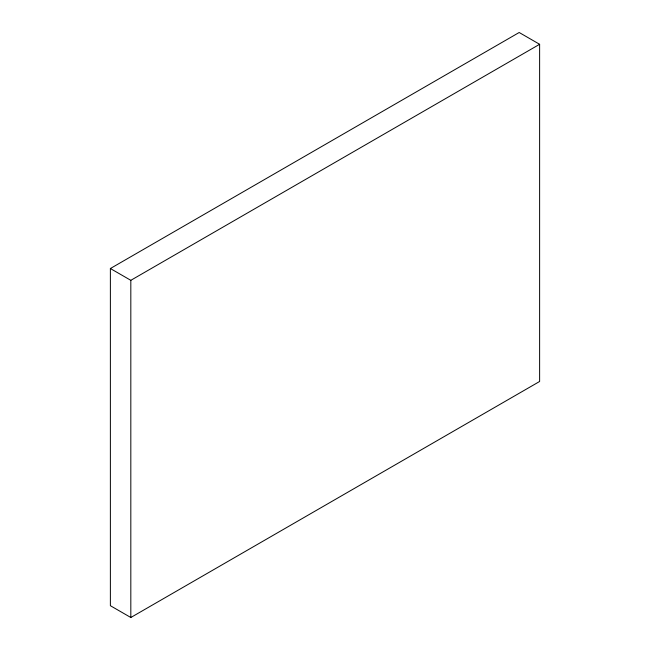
<?xml version="1.0" encoding="UTF-8"?>
<svg xmlns="http://www.w3.org/2000/svg" width="650" height="650" viewBox="0 0 650 650"><rect width="100%" height="100%" fill="white"/><g stroke="black" fill="none" stroke-linecap="round" stroke-linejoin="round"><path stroke-width="0.97" d="M110.378 268.523L519.179 32.5L539.622 44.297L539.622 381.477L130.821 617.5L110.378 605.702L110.378 268.523L130.821 280.321L539.622 44.297M130.821 280.321L130.821 617.5"/></g></svg>
